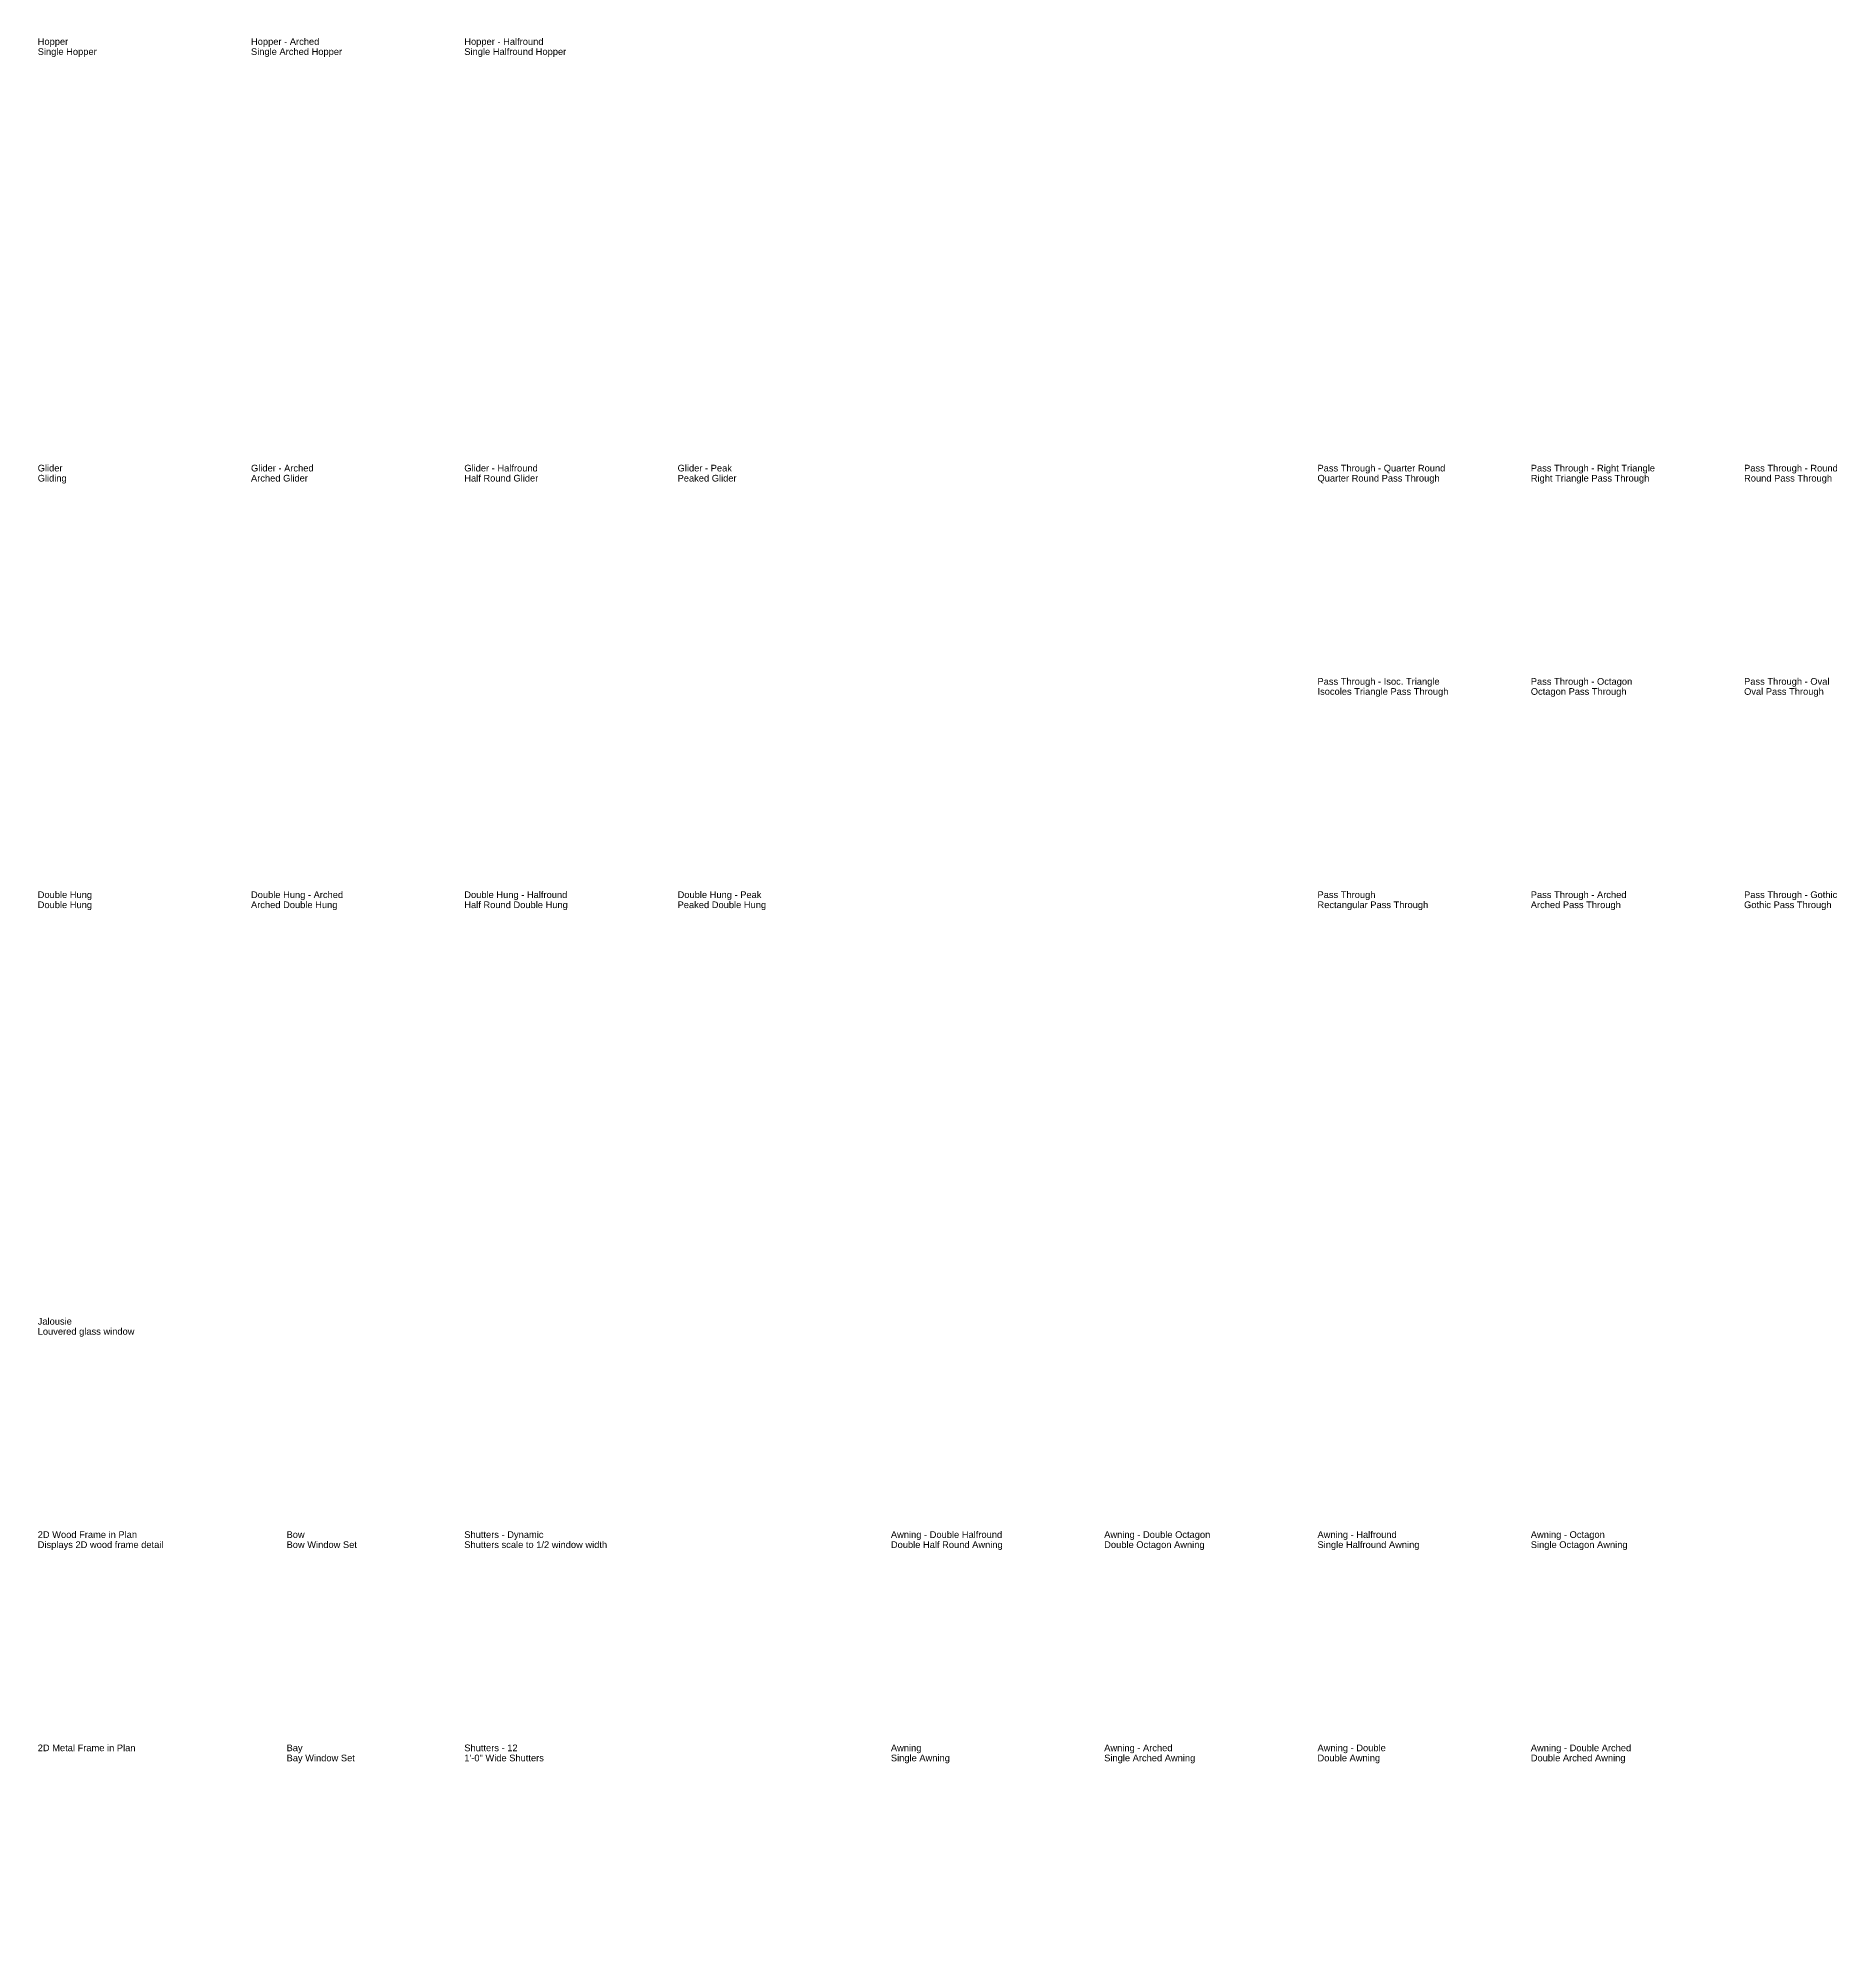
# Model space of a CAD drawing. Header units: inches. Extents: x 2 to 2386, y -111 to 1166.
# Drawn here: x 2 to 1217, y -111 to 1166 of the extents above; entities that cross this region are included whole.
import ezdxf

# ---------------------------------------------------------------- set-up
doc = ezdxf.new("R2010")
doc.units = ezdxf.units.IN
doc.header["$LTSCALE"] = 0.5
doc.header["$MEASUREMENT"] = 0
doc.styles.add('Titles', font='ARIAL.TTF', dxfattribs={"width": 0.75})

msp = doc.modelspace()

# ---------------------------------------------------------------- linework, layer by layer
at = {"layer": 'Defpoints'}
for p in [(463.2, -20.9, 36), (196.9, -111.3, -2)]:
    msp.add_point(p, dxfattribs=at)

# ---------------------------------------------------------------- texts
at = {"style": 'Titles'}
for s, p in [('Hopper', (1.7, 1161.5)), ('Hopper - Arched', (145.7, 1161.5)), ('Hopper - Halfround', (289.7, 1161.5)), ('Single Hopper', (1.7, 1154.7)), ('Single Arched Hopper', (145.7, 1154.7)), ('Single Halfround Hopper', (289.7, 1154.7)), ('Glider', (1.7, 873.5)), ('Gliding ', (1.7, 866.7)), ('Arched Glider ', (145.7, 866.7)), ('Glider - Arched', (145.7, 873.5)), ('Glider - Halfround', (289.7, 873.5)), ('Half Round Glider ', (289.7, 866.7)), ('Glider - Peak', (433.7, 873.5)), ('Peaked Glider ', (433.7, 866.7)), ('Quarter Round Pass Through ', (865.7, 866.7)), ('Pass Through - Quarter Round', (865.7, 873.5)), ('Pass Through - Right Triangle', (1009.7, 873.5)), ('Right Triangle Pass Through ', (1009.7, 866.7)), ('Pass Through - Round', (1153.7, 873.5)), ('Round Pass Through ', (1153.7, 866.7)), ('Pass Through - Isoc. Triangle', (865.7, 729.5)), ('Pass Through - Octagon', (1009.7, 729.5)), ('Pass Through - Oval', (1153.7, 729.5)), ('Isocoles Triangle Pass Through ', (865.7, 722.7)), ('Octagon Pass Through ', (1009.7, 722.7)), ('Oval Pass Through ', (1153.7, 722.7)), ('Double Hung', (1.7, 585.5)), ('Double Hung - Arched', (145.7, 585.5)), ('Double Hung - Halfround', (289.7, 585.5)), ('Double Hung - Peak', (433.7, 585.5)), ('Pass Through', (865.7, 585.5)), ('Pass Through - Arched', (1009.7, 585.5)), ('Pass Through - Gothic', (1153.7, 585.5)), ('Double Hung ', (1.7, 578.7)), ('Arched Double Hung ', (145.7, 578.7)), ('Half Round Double Hung ', (289.7, 578.7)), ('Peaked Double Hung ', (433.7, 578.7)), ('Rectangular Pass Through ', (865.7, 578.7)), ('Arched Pass Through ', (1009.7, 578.7)), ('Gothic Pass Through ', (1153.7, 578.7)), ('Jalousie', (1.7, 297.5)), ('Louvered glass window', (1.7, 290.7)), ('2D Wood Frame in Plan', (1.7, 153.5)), ('Bow', (169.7, 153.5)), ('Shutters - Dynamic', (289.7, 153.5)), ('Awning - Double Halfround', (577.7, 153.5)), ('Awning - Double Octagon', (721.7, 153.5)), ('Awning - Halfround', (865.7, 153.5)), ('Awning - Octagon', (1009.7, 153.5)), ('Displays 2D wood frame detail', (1.7, 146.7)), ('Bow Window Set', (169.7, 146.7)), ('Shutters scale to 1/2 window width', (289.7, 146.7)), ('Double Half Round Awning ', (577.7, 146.7)), ('Double Octagon Awning ', (721.7, 146.7)), ('Single Halfround Awning', (865.7, 146.7)), ('Single Octagon Awning', (1009.7, 146.7)), ('2D Metal Frame in Plan', (1.7, 9.5)), ('Bay', (169.7, 9.5)), ('Shutters - 12', (289.7, 9.5)), ('Awning', (577.7, 9.5)), ('Awning - Arched', (721.7, 9.5)), ('Awning - Double', (865.7, 9.5)), ('Awning - Double Arched', (1009.7, 9.5)), ('Bay Window Set', (169.7, 2.7)), ('1\'-0" Wide Shutters', (289.7, 2.7)), ('Single Awning', (577.7, 2.7)), ('Single Arched Awning', (721.7, 2.7)), ('Double Awning ', (865.7, 2.7)), ('Double Arched Awning ', (1009.7, 2.7))]:
    msp.add_text(s, height=4.5, dxfattribs=at).set_placement(p)

doc.saveas('drawing.dxf')
